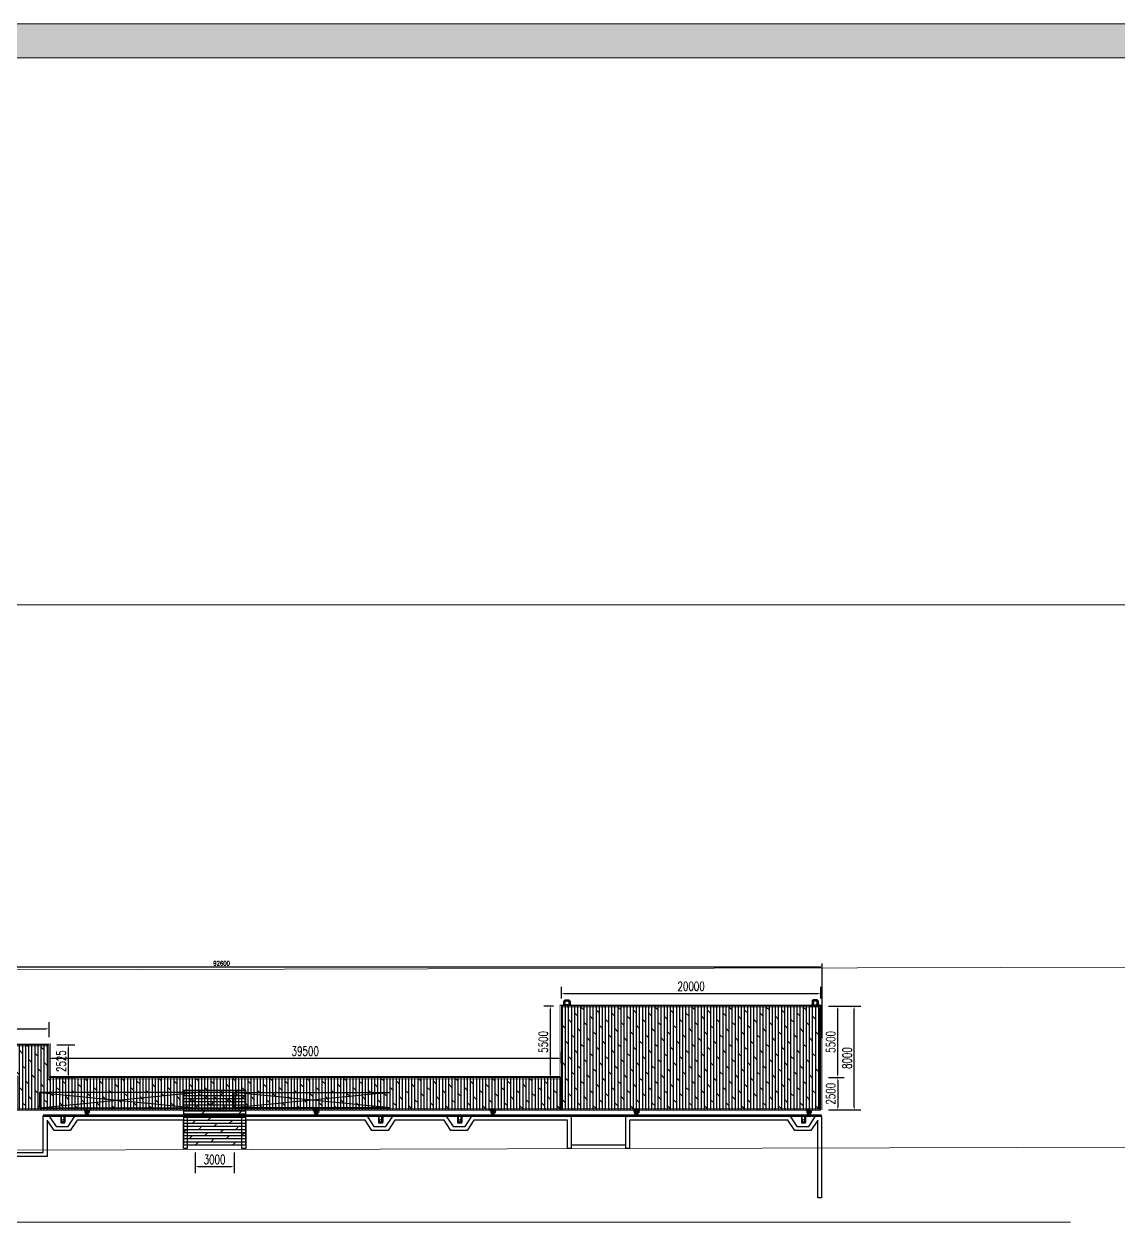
# Model space of a CAD drawing. Header units: millimetres. Extents: x -1871197 to -1180782, y 1281217 to 1543414.
# Drawn here: x -1739757 to -1655413, y 1451050 to 1543414 of the extents above; entities that cross this region are included whole.
import ezdxf

# ---------------------------------------------------------------- set-up
doc = ezdxf.new("R2010")
doc.units = ezdxf.units.MM
doc.header["$LTSCALE"] = 10
doc.linetypes.add('HIDDEN', pattern=[0.375, 0.25, -0.125])
doc.layers.get('0').update_dxf_attribs({"linetype": 'CONTINUOUS'})
doc.layers.get('DEFPOINTS').update_dxf_attribs({"linetype": 'CONTINUOUS'})
for name, color, linetype in [('DOTE', 1, 'CONTINUOUS'), ('W-_ANTICOLLISION防撞措施', 6, 'CONTINUOUS'), ('W-bridge approach引桥', 4, 'CONTINUOUS'), ('W-MOUNTING固定方式', 5, 'CONTINUOUS'), ('W-PLASTIC_RAILINGS塑木栏杆', 6, 'CONTINUOUS'), ('W-STEEL_FRAME钢架', 3, 'CONTINUOUS'), ('W-WOOD_FLOOR木地板', 30, 'CONTINUOUS'), ('Z', 12, 'CONTINUOUS'), ('护桩器', 154, 'CONTINUOUS'), ('景-通用-文字', 7, 'CONTINUOUS'), ('植物', 3, 'CONTINUOUS'), ('钢', 172, 'CONTINUOUS')]:
    doc.layers.add(name, color=color, linetype=linetype)
doc.layers.add('文字标注', color=7, linetype='CONTINUOUS', lineweight=18)
doc.styles.add('STANDARD_T3', font='simplex.shx', dxfattribs={"width": 0.7, "bigfont": 'gbcbig.shx'})
doc.dimstyles.new('W&&100', dxfattribs={"dimtxt": 350, "dimasz": 100, "dimexe": 250, "dimexo": 300, "dimgap": 100, "dimtad": 1, "dimdec": 0, "dimzin": 0, "dimdsep": 46, "dimtxsty": 'STANDARD_T3', "dimcen": 0.09, "dimclrd": 1, "dimclre": 1, "dimclrt": 7, "dimazin": 2, "dimtfac": 1, "dimtdec": 0, "dimtix": 1, "dimtmove": 2, "dimatfit": 3, "dimfxl": 100, "dimtolj": 1, "dimtzin": 0, "dimarcsym": 0})
doc.dimstyles.new('W&&200', dxfattribs={"dimtxt": 700, "dimasz": 200, "dimexe": 500, "dimexo": 600, "dimgap": 200, "dimtad": 1, "dimdec": 0, "dimzin": 0, "dimdsep": 46, "dimtxsty": 'STANDARD_T3', "dimcen": 0.09, "dimclrd": 1, "dimclre": 1, "dimclrt": 7, "dimazin": 2, "dimtfac": 1, "dimtdec": 0, "dimtix": 1, "dimtmove": 2, "dimatfit": 3, "dimfxl": 100, "dimtolj": 1, "dimtzin": 0, "dimarcsym": 0})

# ---------------------------------------------------------------- blocks, each defined once
blk = doc.blocks.new('*U508')
for p, q in [((-250, 150), (-150, 250)), ((-190, 125), (-125, 190)), ((190, 125), (125, 190)), ((250, 150), (150, 250)), ((-250, -90), (-350, -190)), ((250, -90), (350, -190))]:
    blk.add_line(p, q)
blk.add_lwpolyline([(-430, -190), (430, -190), (430, -250), (-430, -250)], close=True)
at = {"layer": 'Z'}
for radius in [162, 152]:
    blk.add_circle((0, 0), radius, dxfattribs=at)
at = {"layer": '护桩器'}
blk.add_line((280, -250), (-280, -250), dxfattribs=at)
for points in [[(250, 150), (250, -190), (-250, -190), (-250, 150)], [(-182, 37), (-182, 27), (-232, 27)], [(-182, 37), (-232, 37)], [(-186, 39), (-209, 39), (-209, 37)], [(-186, 37), (-209, 37)], [(-208, 29), (-208, 37)], [(-208, 29), (-187, 29)], [(-207, 50), (-203, 51)], [(-206, 51), (-206, 50), (-201, 51), (-206, 51), (-207, 50)], [(-207, 42), (-207, 50)], [(-207, 42), (-207, 39)], [(-207, 42), (-206, 42)], [(-205, 42), (-206, 42), (-206, 50)], [(-198, 39), (-198, 42), (-205, 42)], [(-202, 56), (-203, 55)], [(-191, 55), (-203, 55)], [(-203, 46), (-203, 55)], [(-203, 29), (-203, 51)], [(-203, 51), (-199, 50), (-194, 51)], [(-193, 51), (-202, 51), (-203, 51)], [(-203, 42), (-203, 51), (-191, 51)], [(-202, 43), (-203, 42)], [(-203, 39), (-203, 42)], [(-203, 40), (-203, -38)], [(-203, -38), (-203, 40)], [(-203, 37), (-203, 39)], [(-203, 38), (-203, -38)], [(-203, 37), (-203, 28)], [(-203, 37), (-203, 29)], [(-203, 27), (-203, 29)], [(-191, 18), (-203, 18)], [(-202, 56), (-193, 56), (-191, 55)], [(-202, 56), (-202, 46)], [(-202, 51), (-202, 29)], [(-202, 51), (-202, 43)], [(-202, 43), (-193, 43), (-191, 42)], [(-202, 29), (-202, 18)], [(-198, 52), (-199, 53), (-199, 54), (-201, 53), (-201, 51), (-199, 51), (-199, 51), (-198, 52)], [(-201, 51), (-196, 50), (-192, 51), (-201, 51)], [(-199, 54), (-195, 54)], [(-199, 51), (-195, 51)], [(-199, 42), (-199, 50)], [(-197, 42), (-198, 42)], [(-196, 51), (-197, 52), (-196, 54), (-194, 54), (-194, 52)], [(-197, 49), (-197, -49)], [(-197, 39), (-197, 42)], [(-197, 42), (-197, 42)], [(-195, 42), (-197, 42)], [(-197, 37), (-197, 28)], [(-197, 29), (-197, 37)], [(-194, 51), (-196, 51)], [(-196, 42), (-196, 50)], [(-195, 42), (-188, 42)], [(-194, 52), (-194, 51)], [(-194, 51), (-189, 50), (-188, 51)], [(-193, 46), (-193, 56)], [(-193, 29), (-193, 51)], [(-193, 51), (-191, 51)], [(-193, 51), (-193, 43)], [(-193, 18), (-193, 29)], [(-188, 50), (-188, 51), (-192, 51), (-188, 50)], [(-191, 46), (-191, 55)], [(-191, 29), (-191, 51)], [(-191, 42), (-191, 51)], [(-191, 39), (-191, 42)], [(-191, 40), (-191, -38)], [(-191, -38), (-191, 40)], [(-191, 37), (-191, 39)], [(-191, 38), (-191, -38)], [(-191, 37), (-191, 29)], [(-191, 27), (-191, 29)], [(190, 125), (190, -190), (-190, -190), (-190, 125)], [(-189, 42), (-189, 50)], [(-188, 42), (-188, 50)], [(-188, 42), (-187, 42)], [(-188, 42), (-188, 42)], [(-187, 42), (-187, 39)], [(-187, 29), (-187, 37)], [(-186, 37), (-186, 39)], [(-150, 250), (150, 250)], [(-125, 190), (125, 190)], [(59, 197), (-49, 197)], [(-47, 206), (-46, 207)], [(-47, 206), (-47, 203), (-46, 207)], [(-47, 206), (-47, 206)], [(-47, 206), (-47, 206)], [(-47, 201), (-46, 205), (-47, 206)], [(-46, 199), (-47, 203), (-47, 194), (-46, 199)], [(-47, 201), (-46, 196), (-47, 192)], [(-47, 189), (-46, 189), (-47, 194), (-47, 189)], [(-46, 188), (-47, 192)], [(-46, 188), (-47, 189)], [(-47, 189), (-47, 189)], [(-40, 207), (-46, 207)], [(-46, 199), (-40, 199), (-40, 207)], [(-40, 205), (-46, 205)], [(-40, 196), (-46, 196)], [(-40, 189), (-46, 189)], [(-40, 188), (-46, 188)], [(-40, 209), (-40, 186), (-38, 186)], [(-38, 209), (-40, 209)], [(-40, 205), (-40, 205)], [(-38, 203), (-40, 203)], [(-40, 199), (-40, 188)], [(-38, 191), (-40, 191)], [(-40, 191), (-30, 191)], [(-40, 189), (-40, 189)], [(-38, 209), (-38, 186)], [(-30, 208), (-38, 208)], [(-30, 203), (-38, 203)], [(38, 203), (-38, 203)], [(-38, 197), (-30, 197)], [(40, 191), (-38, 191)], [(-30, 191), (-38, 191)], [(-38, 191), (40, 191)], [(38, 191), (-38, 191)], [(-30, 187), (-38, 187)], [(-37, 182), (-27, 182), (-27, 232)], [(-37, 182), (-37, 232)], [(-37, 203), (-28, 203)], [(-37, 197), (-28, 197)], [(-30, 187), (-30, 208)], [(-30, 191), (-28, 191)], [(18, 191), (18, 203)], [(29, 202), (18, 202)], [(18, 193), (29, 193)], [(37, 182), (27, 182), (27, 232)], [(27, 191), (29, 191)], [(37, 203), (28, 203)], [(37, 197), (28, 197)], [(29, 208), (29, 187)], [(29, 208), (37, 208)], [(37, 203), (29, 203)], [(29, 197), (37, 197)], [(37, 191), (29, 191)], [(29, 187), (37, 187)], [(37, 182), (37, 232)], [(37, 186), (37, 209)], [(39, 186), (39, 209), (37, 209)], [(37, 203), (39, 203)], [(37, 191), (39, 191)], [(37, 186), (39, 186)], [(42, 207), (39, 207)], [(39, 203), (42, 203)], [(39, 191), (42, 191)], [(42, 187), (39, 187)], [(42, 207), (42, 188)], [(42, 207), (42, 206)], [(42, 207), (50, 207)], [(42, 205), (42, 206), (50, 206)], [(43, 202), (42, 203)], [(42, 203), (51, 203), (51, 191)], [(43, 202), (43, 193), (42, 191)], [(42, 199), (50, 199)], [(42, 196), (50, 196)], [(42, 191), (51, 191)], [(42, 189), (50, 189)], [(42, 188), (42, 187)], [(42, 188), (42, 188)], [(42, 188), (50, 188)], [(51, 202), (43, 202)], [(51, 193), (43, 193)], [(46, 203), (55, 203)], [(56, 202), (46, 202)], [(46, 193), (56, 193)], [(46, 191), (55, 191)], [(50, 207), (51, 203)], [(51, 206), (50, 206), (51, 201), (51, 206), (50, 207)], [(51, 203), (50, 199), (51, 194)], [(51, 201), (50, 196), (51, 192), (51, 201)], [(51, 194), (50, 189), (51, 188)], [(50, 188), (51, 188), (51, 192), (50, 188)], [(51, 193), (51, 202), (51, 203)], [(51, 193), (51, 191)], [(55, 191), (55, 203)], [(56, 202), (55, 203)], [(56, 202), (56, 193), (55, 191)], [(182, 37), (182, 27), (232, 27)], [(182, 37), (232, 37)], [(186, 39), (209, 39), (209, 37)], [(186, 37), (186, 39)], [(186, 37), (209, 37)], [(187, 42), (187, 39)], [(188, 42), (187, 42)], [(187, 29), (187, 37)], [(208, 29), (187, 29)], [(194, 51), (189, 50), (188, 51)], [(188, 50), (188, 51), (192, 51), (188, 50)], [(188, 42), (188, 50)], [(195, 42), (188, 42)], [(188, 42), (188, 42)], [(189, 42), (189, 50)], [(202, 56), (193, 56), (191, 55)], [(191, 55), (203, 55)], [(191, 46), (191, 55)], [(191, 29), (191, 51)], [(193, 51), (191, 51)], [(191, 42), (191, 51)], [(203, 42), (203, 51), (191, 51)], [(202, 43), (193, 43), (191, 42)], [(191, 39), (191, 42)], [(191, 40), (191, -38)], [(191, -38), (191, 40)], [(191, 37), (191, 39)], [(191, 38), (191, -38)], [(191, 37), (191, 29)], [(191, 27), (191, 29)], [(191, 18), (203, 18)], [(201, 51), (196, 50), (192, 51), (201, 51)], [(193, 46), (193, 56)], [(193, 29), (193, 51)], [(193, 51), (202, 51), (203, 51)], [(193, 51), (193, 43)], [(193, 18), (193, 29)], [(196, 51), (197, 52), (196, 54), (194, 54), (194, 52)], [(194, 52), (194, 51)], [(194, 51), (196, 51)], [(203, 51), (199, 50), (194, 51)], [(199, 54), (195, 54)], [(199, 51), (195, 51)], [(195, 42), (197, 42)], [(196, 42), (196, 50)], [(197, 49), (197, -49)], [(197, 39), (197, 42)], [(197, 42), (197, 42)], [(197, 42), (198, 42)], [(197, 37), (197, 28)], [(197, 29), (197, 37)], [(198, 52), (199, 53), (199, 54), (201, 53), (201, 51), (199, 51), (199, 51), (198, 52)], [(198, 39), (198, 42), (205, 42)], [(199, 42), (199, 50)], [(206, 51), (206, 50), (201, 51), (206, 51), (207, 50)], [(202, 56), (203, 55)], [(202, 56), (202, 46)], [(202, 51), (202, 29)], [(202, 51), (202, 43)], [(202, 43), (203, 42)], [(202, 29), (202, 18)], [(203, 46), (203, 55)], [(203, 29), (203, 51)], [(207, 50), (203, 51)], [(203, 39), (203, 42)], [(203, 40), (203, -38)], [(203, -38), (203, 40)], [(203, 37), (203, 39)], [(203, 38), (203, -38)], [(203, 37), (203, 28)], [(203, 37), (203, 29)], [(203, 27), (203, 29)], [(205, 42), (206, 42), (206, 50)], [(207, 42), (206, 42)], [(207, 42), (207, 50)], [(207, 42), (207, 39)], [(208, 29), (208, 37)], [(-182, -37), (-182, -27), (-232, -27)], [(-182, -37), (-232, -37)], [(-209, -38), (-186, -38)], [(-209, -40), (-186, -40), (-186, -38)], [(-209, -38), (-209, -40)], [(-187, -30), (-208, -30)], [(-208, -30), (-208, -38)], [(-207, -40), (-207, -46)], [(-199, -46), (-199, -40), (-207, -40)], [(-206, -47), (-207, -46)], [(-206, -47), (-203, -47), (-207, -46)], [(-201, -47), (-205, -46), (-206, -47)], [(-206, -47), (-206, -47)], [(-206, -47), (-206, -47)], [(-205, -40), (-205, -46)], [(-205, -40), (-205, -40)], [(-203, -37), (-203, -28)], [(-203, -30), (-203, -28)], [(-203, -30), (-203, -38)], [(-203, -40), (-203, -30)], [(-203, -38), (-203, -40)], [(-199, -46), (-203, -47), (-194, -47), (-199, -46)], [(-201, -47), (-196, -46), (-192, -47)], [(-199, -40), (-188, -40)], [(-197, -37), (-197, -28)], [(-197, -38), (-197, -30)], [(-196, -40), (-196, -46)], [(-189, -47), (-189, -46), (-194, -47), (-189, -47)], [(-188, -46), (-192, -47)], [(-191, -30), (-191, -28)], [(-191, -30), (-191, -38)], [(-191, -40), (-191, -30)], [(-191, -38), (-191, -40)], [(-189, -40), (-189, -40)], [(-189, -40), (-189, -46)], [(-188, -46), (-189, -47)], [(-189, -47), (-189, -47)], [(-188, -40), (-188, -46)], [(-187, -30), (-187, -38)], [(59, -197), (-49, -197)], [(-46, -188), (-47, -189)], [(-46, -188), (-47, -192)], [(-47, -189), (-46, -189), (-47, -194), (-47, -189)], [(-47, -189), (-47, -189)], [(-47, -201), (-46, -196), (-47, -192)], [(-46, -199), (-47, -203), (-47, -194), (-46, -199)], [(-47, -201), (-46, -205), (-47, -206)], [(-47, -206), (-47, -203), (-46, -207)], [(-47, -206), (-46, -207)], [(-47, -206), (-47, -206)], [(-47, -206), (-47, -206)], [(-40, -188), (-46, -188)], [(-40, -189), (-46, -189)], [(-40, -196), (-46, -196)], [(-46, -199), (-40, -199), (-40, -207)], [(-40, -205), (-46, -205)], [(-40, -207), (-46, -207)], [(-40, -209), (-40, -186), (-38, -186)], [(-40, -199), (-40, -188)], [(-40, -189), (-40, -189)], [(-38, -191), (-40, -191)], [(-40, -191), (-30, -191)], [(-38, -203), (-40, -203)], [(-40, -205), (-40, -205)], [(-38, -209), (-40, -209)], [(-38, -209), (-38, -186)], [(-30, -187), (-38, -187)], [(40, -191), (-38, -191)], [(-30, -191), (-38, -191)], [(-38, -191), (40, -191)], [(38, -191), (-38, -191)], [(-38, -197), (-30, -197)], [(-30, -203), (-38, -203)], [(38, -203), (-38, -203)], [(-30, -208), (-38, -208)], [(-37, -182), (-27, -182), (-27, -232)], [(-37, -182), (-37, -232)], [(-37, -197), (-28, -197)], [(-37, -203), (-28, -203)], [(-30, -187), (-30, -208)], [(-30, -191), (-28, -191)], [(18, -191), (18, -203)], [(18, -193), (29, -193)], [(29, -202), (18, -202)], [(37, -182), (27, -182), (27, -232)], [(27, -191), (29, -191)], [(37, -197), (28, -197)], [(37, -203), (28, -203)], [(29, -208), (29, -187)], [(29, -187), (37, -187)], [(37, -191), (29, -191)], [(29, -197), (37, -197)], [(37, -203), (29, -203)], [(29, -208), (37, -208)], [(37, -182), (37, -232)], [(37, -186), (37, -209)], [(39, -186), (39, -209), (37, -209)], [(37, -186), (39, -186)], [(37, -191), (39, -191)], [(37, -203), (39, -203)], [(42, -187), (39, -187)], [(39, -191), (42, -191)], [(39, -203), (42, -203)], [(42, -207), (39, -207)], [(42, -188), (42, -187)], [(42, -207), (42, -188)], [(42, -188), (42, -188)], [(42, -188), (50, -188)], [(42, -189), (50, -189)], [(43, -202), (43, -193), (42, -191)], [(42, -191), (51, -191)], [(42, -203), (51, -203), (51, -191)], [(42, -196), (50, -196)], [(42, -199), (50, -199)], [(43, -202), (42, -203)], [(42, -205), (42, -206), (50, -206)], [(42, -207), (42, -206)], [(42, -207), (50, -207)], [(51, -193), (43, -193)], [(51, -202), (43, -202)], [(46, -191), (55, -191)], [(46, -193), (56, -193)], [(56, -202), (46, -202)], [(46, -203), (55, -203)], [(51, -194), (50, -189), (51, -188)], [(50, -188), (51, -188), (51, -192), (50, -188)], [(51, -201), (50, -196), (51, -192), (51, -201)], [(51, -203), (50, -199), (51, -194)], [(51, -206), (50, -206), (51, -201), (51, -206), (50, -207)], [(50, -207), (51, -203)], [(51, -193), (51, -191)], [(51, -193), (51, -202), (51, -203)], [(55, -191), (55, -203)], [(56, -202), (56, -193), (55, -191)], [(56, -202), (55, -203)], [(182, -37), (182, -27), (232, -27)], [(182, -37), (232, -37)], [(209, -38), (186, -38)], [(209, -40), (186, -40), (186, -38)], [(187, -30), (208, -30)], [(187, -30), (187, -38)], [(199, -40), (188, -40)], [(188, -40), (188, -46)], [(188, -46), (189, -47)], [(188, -46), (192, -47)], [(189, -40), (189, -40)], [(189, -40), (189, -46)], [(189, -47), (189, -46), (194, -47), (189, -47)], [(189, -47), (189, -47)], [(191, -30), (191, -28)], [(191, -30), (191, -38)], [(191, -40), (191, -30)], [(191, -38), (191, -40)], [(201, -47), (196, -46), (192, -47)], [(199, -46), (203, -47), (194, -47), (199, -46)], [(196, -40), (196, -46)], [(197, -37), (197, -28)], [(197, -38), (197, -30)], [(199, -46), (199, -40), (207, -40)], [(201, -47), (205, -46), (206, -47)], [(203, -37), (203, -28)], [(203, -30), (203, -28)], [(203, -30), (203, -38)], [(203, -40), (203, -30)], [(203, -38), (203, -40)], [(206, -47), (203, -47), (207, -46)], [(205, -40), (205, -46)], [(205, -40), (205, -40)], [(206, -47), (207, -46)], [(206, -47), (206, -47)], [(206, -47), (206, -47)], [(207, -40), (207, -46)], [(208, -30), (208, -38)], [(209, -38), (209, -40)]]:
    blk.add_lwpolyline(points, dxfattribs=at)
for points in [[(-172, 25), (-222, 25), (-222, -25), (-172, -25)], [(25, 172), (25, 222), (-25, 222), (-25, 172)], [(172, 25), (222, 25), (222, -25), (172, -25)], [(25, -172), (25, -222), (-25, -222), (-25, -172)]]:
    blk.add_lwpolyline(points, close=True, dxfattribs=at)
blk = doc.blocks.new('2')
h = blk.add_hatch(color=256)
h.dxf.hatch_style = 2
h.paths.add_polyline_path([(-110, 8), (-100, 8), (-100, 18)])
h = blk.add_hatch(color=256)
h.dxf.hatch_style = 2
h.paths.add_polyline_path([(100, 8), (100, 18), (110, 8)])
h = blk.add_hatch(color=256)
h.dxf.hatch_style = 2
h.paths.add_polyline_path([(-173, -161), (-163, -172), (-163, -161)])
h = blk.add_hatch(color=256)
h.dxf.hatch_style = 2
h.paths.add_polyline_path([(-150, -146), (-150, -136), (-160, -146)])
h = blk.add_hatch(color=256)
h.dxf.hatch_style = 2
h.paths.add_polyline_path([(-142, -172), (-142, -161), (-132, -161)])
h = blk.add_hatch(color=256)
h.dxf.hatch_style = 2
h.paths.add_polyline_path([(132, -161), (142, -172), (142, -161)])
h = blk.add_hatch(color=256)
h.dxf.hatch_style = 2
h.paths.add_polyline_path([(150, -146), (150, -136), (160, -146)])
h = blk.add_hatch(color=256)
h.dxf.hatch_style = 2
h.paths.add_polyline_path([(163, -172), (163, -161), (171, -161)])
at = {"lineweight": 13}
for points in [[(120, 8), (-120, 8), (-120, -8), (120, -8), (120, 8)], [(-100, 8), (-100, 18), (-110, 8), (-100, 8)], [(-20, 175), (-100, 175), (-100, 186), (100, 186), (100, 175), (20, 175)], [(-100, 8), (-100, 19), (-20, 19)], [(20, 19), (100, 19), (100, 8), (-100, 8)], [(-4, 35), (-4, 157)], [(4, 157), (4, 35)], [(100, 8), (100, 18), (110, 8), (100, 8)], [(230, -146), (-230, -146), (-230, -161), (230, -161), (230, -146)], [(-163, -161), (-163, -172), (-173, -161), (-163, -161)], [(-150, -146), (-150, -136), (-160, -146), (-150, -146)], [(-120, -8), (-150, -131), (-6, -131), (-6, -8), (-120, -8)], [(-142, -161), (-142, -172), (-132, -161), (-142, -161)], [(6, -8), (-6, -8), (-6, -131), (6, -131), (6, -8)], [(120, -8), (150, -131), (6, -131), (6, -8), (120, -8)], [(142, -161), (142, -172), (132, -161), (142, -161)], [(150, -146), (150, -136), (160, -146), (150, -146)], [(163, -161), (163, -172), (171, -161), (163, -161)]]:
    blk.add_lwpolyline(points, dxfattribs=at)
at = {"lineweight": 0}
for points in [[(-110, 8), (-100, 8), (-100, 18), (-110, 8)], [(-110, 8), (-100, 8), (-100, 18), (-110, 8)], [(100, 8), (100, 18), (110, 8), (100, 8)], [(100, 8), (100, 18), (110, 8), (100, 8)], [(-173, -161), (-163, -172), (-163, -161), (-173, -161)], [(-173, -161), (-163, -172), (-163, -161), (-173, -161)], [(-150, -146), (-150, -136), (-160, -146), (-150, -146)], [(-150, -146), (-150, -136), (-160, -146), (-150, -146)], [(-142, -172), (-142, -161), (-132, -161), (-142, -172)], [(-142, -172), (-142, -161), (-132, -161), (-142, -172)], [(132, -161), (142, -172), (142, -161), (132, -161)], [(132, -161), (142, -172), (142, -161), (132, -161)], [(150, -146), (150, -136), (160, -146), (150, -146)], [(150, -146), (150, -136), (160, -146), (150, -146)], [(163, -172), (163, -161), (171, -161), (163, -172)], [(163, -172), (163, -161), (171, -161), (163, -172)]]:
    blk.add_lwpolyline(points, dxfattribs=at)
blk.add_lwpolyline([(150, -146), (-150, -146), (-150, -131), (150, -131)], close=True)
at = {"lineweight": 13}
for points in [[(-4, 157), (-4, 167), (-11, 175), (-20, 175)], [(-20, 19), (-11, 19), (-4, 27), (-4, 36)], [(20, 175), (11, 175), (4, 167), (4, 157)], [(4, 36), (4, 27), (11, 19), (20, 19)]]:
    blk.add_open_spline(points, degree=3, dxfattribs=at)
blk = doc.blocks.new('hg3')
at = {"layer": 'DOTE'}
blk.add_line((-100, -87), (100, -87), dxfattribs=at)
at = {"layer": 'W-MOUNTING固定方式'}
blk.add_lwpolyline([(250, -43), (-250, -43), (-250, 0), (250, 0)], close=True, dxfattribs=at)
at = {"layer": '钢'}
for p, q in [((-50, -76), (50, -76)), ((-50, -87), (50, -87)), ((-50, -98), (50, -98)), ((-47, -127), (-47, -47)), ((47, -127), (47, -47))]:
    blk.add_line(p, q, dxfattribs=at)
for points in [[(-170, -220), (-130, -220), (-130, 0), (-170, 0)], [(-92, -102), (-52, -102), (-52, 0), (-92, 0)], [(92, -102), (52, -102), (52, 0), (92, 0)], [(170, -220), (130, -220), (130, 0), (170, 0)], [(-170, -199), (-20, -199), (-20, -175), (-170, -175)], [(-110, -227), (-16, -227), (-13, -224), (-13, -150), (-16, -147), (-110, -147), (-113, -150), (-113, -224)], [(-100, -95), (100, -95), (100, -79), (-100, -79)], [(-47, -127), (47, -127), (50, -124), (50, -50), (47, -47), (-47, -47), (-50, -50), (-50, -124)], [(110, -227), (16, -227), (13, -224), (13, -150), (16, -147), (110, -147), (113, -150), (113, -224)], [(170, -199), (20, -199), (20, -175), (170, -175)]]:
    blk.add_lwpolyline(points, close=True, dxfattribs=at)
at = {"layer": '钢', "linetype": 'HIDDEN', "ltscale": 50}
for points in [[(-166, -220), (-134, -220), (-134, 0), (-166, 0)], [(-88, -102), (-56, -102), (-56, 0), (-88, 0)], [(88, -102), (56, -102), (56, 0), (88, 0)], [(166, -220), (134, -220), (134, 0), (166, 0)]]:
    blk.add_lwpolyline(points, close=True, dxfattribs=at)
at = {"layer": 'W-STEEL_FRAME钢架'}
blk.add_blockref('2', (0, -313), dxfattribs=at)
blk = doc.blocks.new('yq')
at = {"layer": 'W-bridge approach引桥'}
for p, q in [((0, 0), (12000, 1200)), ((0, 1200), (12000, 0))]:
    blk.add_line(p, q, dxfattribs=at)
blk.add_lwpolyline([(0, 0), (12000, 0), (12000, 1200), (0, 1200)], close=True, dxfattribs=at)
blk = doc.blocks.new('*D527')
at = {"layer": 'DEFPOINTS', "color": 0, "transparency": 16777216}
for p in [(-1737825, 1465953), (-1750825, 1464714), (-1737825, 1464714)]:
    blk.add_point(p, dxfattribs=at)
at = {"layer": 'W-WOOD_FLOOR木地板', "color": 1, "lineweight": -2, "transparency": 16777216}
for p, q in [((-1750825, 1465314), (-1750825, 1466453)), ((-1750625, 1465953), (-1738025, 1465953)), ((-1737825, 1465314), (-1737825, 1466453))]:
    blk.add_line(p, q, dxfattribs=at)
at = {"layer": 'W-WOOD_FLOOR木地板', "color": 1, "transparency": 16777216}
for points in [[(-1750625, 1465986), (-1750625, 1465919), (-1750825, 1465953)], [(-1738025, 1465986), (-1738025, 1465919), (-1737825, 1465953)]]:
    blk.add_solid(points, dxfattribs=at)
at = {"layer": 'W-WOOD_FLOOR木地板', "color": 7, "transparency": 16777216, "insert": (-1744325, 1466503), "char_height": 700, "attachment_point": 5, "style": 'STANDARD_T3'}
blk.add_mtext('\\A1;13000', dxfattribs=at)
blk = doc.blocks.new('*D528')
at = {"layer": 'DEFPOINTS', "color": 0, "transparency": 16777216}
for p in [(-1737825, 1464714), (-1737825, 1462189), (-1736339, 1462189)]:
    blk.add_point(p, dxfattribs=at)
at = {"layer": 'W-WOOD_FLOOR木地板', "color": 1, "lineweight": -2, "transparency": 16777216}
for p, q in [((-1737225, 1464714), (-1735839, 1464714)), ((-1736339, 1464514), (-1736339, 1462389)), ((-1737225, 1462189), (-1735839, 1462189))]:
    blk.add_line(p, q, dxfattribs=at)
at = {"layer": 'W-WOOD_FLOOR木地板', "color": 1, "transparency": 16777216}
for points in [[(-1736372, 1464514), (-1736306, 1464514), (-1736339, 1464714)], [(-1736372, 1462389), (-1736306, 1462389), (-1736339, 1462189)]]:
    blk.add_solid(points, dxfattribs=at)
at = {"layer": 'W-WOOD_FLOOR木地板', "color": 7, "transparency": 16777216, "insert": (-1736889, 1463452), "char_height": 700, "attachment_point": 5, "rotation": 90, "style": 'STANDARD_T3'}
blk.add_mtext('\\A1;2525', dxfattribs=at)
blk = doc.blocks.new('*D529')
at = {"layer": 'DEFPOINTS', "color": 0, "transparency": 16777216}
for p in [(-1698325, 1463674), (-1737825, 1462689), (-1698325, 1462689)]:
    blk.add_point(p, dxfattribs=at)
at = {"layer": 'W-WOOD_FLOOR木地板', "color": 1, "lineweight": -2, "transparency": 16777216}
for p, q in [((-1737825, 1463289), (-1737825, 1464174)), ((-1698325, 1463289), (-1698325, 1464174)), ((-1737625, 1463674), (-1698525, 1463674))]:
    blk.add_line(p, q, dxfattribs=at)
at = {"layer": 'W-WOOD_FLOOR木地板', "color": 1, "transparency": 16777216}
for points in [[(-1737625, 1463707), (-1737625, 1463640), (-1737825, 1463674)], [(-1698525, 1463707), (-1698525, 1463640), (-1698325, 1463674)]]:
    blk.add_solid(points, dxfattribs=at)
at = {"layer": 'W-WOOD_FLOOR木地板', "color": 7, "transparency": 16777216, "insert": (-1718075, 1464224), "char_height": 700, "attachment_point": 5, "style": 'STANDARD_T3'}
blk.add_mtext('\\A1;39500', dxfattribs=at)
blk = doc.blocks.new('*D530')
at = {"layer": 'DEFPOINTS', "color": 0, "transparency": 16777216}
for p in [(-1699176, 1467689), (-1698325, 1467689), (-1698325, 1462189)]:
    blk.add_point(p, dxfattribs=at)
at = {"layer": 'W-WOOD_FLOOR木地板', "color": 1, "lineweight": -2, "transparency": 16777216}
for p, q in [((-1698925, 1467689), (-1699676, 1467689)), ((-1699176, 1462389), (-1699176, 1467489)), ((-1698925, 1462189), (-1699676, 1462189))]:
    blk.add_line(p, q, dxfattribs=at)
at = {"layer": 'W-WOOD_FLOOR木地板', "color": 1, "transparency": 16777216}
for points in [[(-1699209, 1467489), (-1699142, 1467489), (-1699176, 1467689)], [(-1699209, 1462389), (-1699142, 1462389), (-1699176, 1462189)]]:
    blk.add_solid(points, dxfattribs=at)
at = {"layer": 'W-WOOD_FLOOR木地板', "color": 7, "transparency": 16777216, "insert": (-1699726, 1464939), "char_height": 700, "attachment_point": 5, "rotation": 90, "style": 'STANDARD_T3'}
blk.add_mtext('\\A1;5500', dxfattribs=at)
blk = doc.blocks.new('*D531')
at = {"layer": 'DEFPOINTS', "color": 0, "transparency": 16777216}
for p in [(-1678325, 1468680), (-1698325, 1467689), (-1678325, 1467689)]:
    blk.add_point(p, dxfattribs=at)
at = {"layer": 'W-WOOD_FLOOR木地板', "color": 1, "lineweight": -2, "transparency": 16777216}
for p, q in [((-1698325, 1468289), (-1698325, 1469180)), ((-1698125, 1468680), (-1678525, 1468680)), ((-1678325, 1468289), (-1678325, 1469180))]:
    blk.add_line(p, q, dxfattribs=at)
at = {"layer": 'W-WOOD_FLOOR木地板', "color": 1, "transparency": 16777216}
for points in [[(-1698125, 1468714), (-1698125, 1468647), (-1698325, 1468680)], [(-1678525, 1468714), (-1678525, 1468647), (-1678325, 1468680)]]:
    blk.add_solid(points, dxfattribs=at)
at = {"layer": 'W-WOOD_FLOOR木地板', "color": 7, "transparency": 16777216, "insert": (-1688325, 1469230), "char_height": 700, "attachment_point": 5, "style": 'STANDARD_T3'}
blk.add_mtext('\\A1;20000', dxfattribs=at)
blk = doc.blocks.new('*D532')
at = {"color": 1, "lineweight": -2, "transparency": 16777216}
for p, q in [((-1726563, 1456414), (-1726563, 1454822)), ((-1723563, 1456414), (-1723563, 1454822)), ((-1726363, 1455322), (-1723763, 1455322))]:
    blk.add_line(p, q, dxfattribs=at)
at = {"color": 1, "transparency": 16777216}
for points in [[(-1726363, 1455356), (-1726363, 1455289), (-1726563, 1455322)], [(-1723763, 1455356), (-1723763, 1455289), (-1723563, 1455322)]]:
    blk.add_solid(points, dxfattribs=at)
at = {"layer": 'DEFPOINTS', "color": 0, "transparency": 16777216}
for p in [(-1726563, 1457014), (-1723563, 1457014), (-1723563, 1455322)]:
    blk.add_point(p, dxfattribs=at)
at = {"color": 7, "transparency": 16777216, "insert": (-1725063, 1455872), "char_height": 700, "attachment_point": 5, "style": 'STANDARD_T3'}
blk.add_mtext('\\A1;3000', dxfattribs=at)
blk = doc.blocks.new('*D521')
at = {"layer": 'DEFPOINTS', "color": 0, "transparency": 16777216}
for p in [(-1678325, 1467689), (-1675747, 1467689), (-1678325, 1459689)]:
    blk.add_point(p, dxfattribs=at)
at = {"layer": 'W-WOOD_FLOOR木地板', "color": 1, "lineweight": -2, "transparency": 16777216}
for p, q in [((-1677725, 1467689), (-1675247, 1467689)), ((-1675747, 1459889), (-1675747, 1467489)), ((-1677725, 1459689), (-1675247, 1459689))]:
    blk.add_line(p, q, dxfattribs=at)
at = {"layer": 'W-WOOD_FLOOR木地板', "color": 1, "transparency": 16777216}
for points in [[(-1675781, 1467489), (-1675714, 1467489), (-1675747, 1467689)], [(-1675781, 1459889), (-1675714, 1459889), (-1675747, 1459689)]]:
    blk.add_solid(points, dxfattribs=at)
at = {"layer": 'W-WOOD_FLOOR木地板', "color": 7, "transparency": 16777216, "insert": (-1676297, 1463689), "char_height": 700, "attachment_point": 5, "rotation": 90, "style": 'STANDARD_T3'}
blk.add_mtext('\\A1;8000', dxfattribs=at)
blk = doc.blocks.new('*D522')
at = {"layer": 'DEFPOINTS', "color": 0, "transparency": 16777216}
for p in [(-1678325, 1462189), (-1678325, 1459689), (-1677017, 1459689)]:
    blk.add_point(p, dxfattribs=at)
at = {"layer": 'W-WOOD_FLOOR木地板', "color": 1, "lineweight": -2, "transparency": 16777216}
for p, q in [((-1677725, 1462189), (-1676517, 1462189)), ((-1677017, 1461989), (-1677017, 1459889)), ((-1677725, 1459689), (-1676517, 1459689))]:
    blk.add_line(p, q, dxfattribs=at)
at = {"layer": 'W-WOOD_FLOOR木地板', "color": 1, "transparency": 16777216}
for points in [[(-1677051, 1461989), (-1676984, 1461989), (-1677017, 1462189)], [(-1677051, 1459889), (-1676984, 1459889), (-1677017, 1459689)]]:
    blk.add_solid(points, dxfattribs=at)
at = {"layer": 'W-WOOD_FLOOR木地板', "color": 7, "transparency": 16777216, "insert": (-1677567, 1460939), "char_height": 700, "attachment_point": 5, "rotation": 90, "style": 'STANDARD_T3'}
blk.add_mtext('\\A1;2500', dxfattribs=at)
blk = doc.blocks.new('*D523')
at = {"layer": 'DEFPOINTS', "color": 0, "transparency": 16777216}
for p in [(-1678325, 1467689), (-1677017, 1467689), (-1678325, 1462189)]:
    blk.add_point(p, dxfattribs=at)
at = {"layer": 'W-WOOD_FLOOR木地板', "color": 1, "lineweight": -2, "transparency": 16777216}
for p, q in [((-1677725, 1467689), (-1676517, 1467689)), ((-1677017, 1462389), (-1677017, 1467489)), ((-1677725, 1462189), (-1676517, 1462189))]:
    blk.add_line(p, q, dxfattribs=at)
at = {"layer": 'W-WOOD_FLOOR木地板', "color": 1, "transparency": 16777216}
for points in [[(-1677051, 1467489), (-1676984, 1467489), (-1677017, 1467689)], [(-1677051, 1462389), (-1676984, 1462389), (-1677017, 1462189)]]:
    blk.add_solid(points, dxfattribs=at)
at = {"layer": 'W-WOOD_FLOOR木地板', "color": 7, "transparency": 16777216, "insert": (-1677567, 1464939), "char_height": 700, "attachment_point": 5, "rotation": 90, "style": 'STANDARD_T3'}
blk.add_mtext('\\A1;5500', dxfattribs=at)
blk = doc.blocks.new('*D524')
at = {"layer": 'DEFPOINTS', "color": 0, "transparency": 16777216}
for p in [(-1678225, 1470719), (-1770825, 1464914), (-1678225, 1464914)]:
    blk.add_point(p, dxfattribs=at)
at = {"layer": '植物', "color": 1, "lineweight": -2, "transparency": 16777216}
for p, q in [((-1770825, 1465214), (-1770825, 1470969)), ((-1770725, 1470719), (-1678325, 1470719)), ((-1678225, 1465214), (-1678225, 1470969))]:
    blk.add_line(p, q, dxfattribs=at)
at = {"layer": '植物', "color": 1, "transparency": 16777216}
for points in [[(-1770725, 1470736), (-1770725, 1470702), (-1770825, 1470719)], [(-1678325, 1470736), (-1678325, 1470702), (-1678225, 1470719)]]:
    blk.add_solid(points, dxfattribs=at)
at = {"layer": '植物', "color": 7, "transparency": 16777216, "insert": (-1724525, 1470994), "char_height": 350, "attachment_point": 5, "style": 'STANDARD_T3'}
blk.add_mtext('\\A1;92600', dxfattribs=at)

msp = doc.modelspace()

# ---------------------------------------------------------------- hatches: boundary and pattern name
at = {"layer": 'W-WOOD_FLOOR木地板'}
h = msp.add_hatch(dxfattribs=at)
h.set_pattern_fill('DOLMIT', color=256, scale=300, angle=90)
h.set_pattern_definition([(90, (-3339626.74, -978606.98), (-238.122618, 1e-14), []), (135, (-3339626.74, -978607), (-476.24491, -476.24491), [336.75638, -673.512])])
h.paths.add_polyline_path([(-1678325.5, 1459689.2), (-1678325.5, 1467689.2), (-1698325.5, 1467689.2), (-1698325.5, 1459689.2)])
h = msp.add_hatch(dxfattribs=at)
h.set_pattern_fill('DOLMIT', color=256, scale=300, angle=90)
h.set_pattern_definition([(90, (-3339564.74, -978606.98), (-238.122618, 1e-14), []), (135, (-3339564.74, -978607), (-476.24491, -476.24491), [336.75638, -673.512])])
h.paths.add_polyline_path([(-1737763.5, 1464714.1), (-1750825.4, 1464714.1), (-1750825.4, 1462214.1), (-1740263.4, 1462214.1), (-1740263.4, 1459689.2), (-1698263.5, 1459689.2), (-1698263.5, 1462189.2), (-1737763.5, 1462189.2)])
h = msp.add_hatch(dxfattribs=at)
h.set_pattern_fill('DOLMIT', color=256, scale=300)
h.set_pattern_definition([(0, (-3339564.74, -1001852.24), (0, 238.122618), []), (45, (-3339564.74, -1001852.24), (-476.24491, 476.24491), [336.75638, -673.512])])
h.paths.add_polyline_path([(-1727463.5, 1456989.2), (-1722663.5, 1456989.2), (-1722663.5, 1461189.2), (-1727463.5, 1461189.2)])
at = {"layer": '景-通用-文字'}
h = msp.add_hatch(dxfattribs=at)
h.set_pattern_fill('混凝土', scale=500)
h.set_pattern_definition([(50, (-3011879, -1010947.8), (3586.301, -313.7607), [375, -4125]), (355, (-3011879, -1010947.8), (-693.7567, 3760.9607), [300, -3300]), (100.4514, (-3011580, -1010974), (2892.547, 3447.1977), [318.701, -3505.7106]), (46.1842, (-3011879, -1009948), (5336.205, -827.595), [562.5, -6187.5]), (96.6356, (-3011434.3, -1010017), (4673.3135, 4870.589), [478.051, -5258.565]), (351.1842, (-3011879, -1009948), (4673.31, 4870.593), [450, -4950]), (21, (-3011379, -1010197.8), (2984.5353, -2013.0945), [375, -4125]), (326, (-3011379, -1010197.8), (1216.5767, 3625.75), [300, -3300]), (71.4514, (-3011130.3, -1010365.6), (4201.113, 1612.6525), [318.701, -3505.7106]), (37.5, (-3011879, -1010947.8), (60.7993, 1664.46927), [0, -3260, 0, -3350, 0, -3312.5]), (7.5, (-3011879, -1010947.8), (1315.3477, 1972.0586), [0, -1910, 0, -3185, 0, -1262.5]), (327.5, (-3012994, -1010947.8), (2669.1122, -112.77436), [0, -1250, 0, -3900, 0, -5175]), (317.5, (-3013494, -1010947.8), (2915.9308, 500.525), [0, -1625, 0, -2590, 0, -3675])])
h.paths.add_polyline_path([(-1620308.1, 1543414.5), (-1801572.6, 1543414.5), (-1801572.6, 1540801.8), (-1620308.1, 1540801.8)])

# ---------------------------------------------------------------- linework, layer by layer
for points in [[(-1750825.4, 1456414.5), (-1738263.5, 1456414.5), (-1738263.5, 1459214.5), (-1737801.5, 1459214.5), (-1737276.5, 1458414.5), (-1736350.4, 1458414.5), (-1735825.4, 1459214.5), (-1727163.5, 1459214.5), (-1727163.5, 1457014.5), (-1722963.5, 1457014.5), (-1722963.5, 1459214.5), (-1713301.5, 1459214.5), (-1712776.5, 1458414.5), (-1711850.4, 1458414.5), (-1711325.4, 1459214.5), (-1707201.5, 1459214.5), (-1706676.5, 1458414.5), (-1705750.4, 1458414.5), (-1705225.4, 1459214.5), (-1697563.5, 1459214.5), (-1697563.5, 1457014.5), (-1693363.5, 1457014.5), (-1693363.5, 1459214.5), (-1680701.5, 1459214.5), (-1680176.5, 1458414.5), (-1679250.4, 1458414.5), (-1678725.4, 1459214.5), (-1678263.5, 1459214.5), (-1678263.5, 1452914.5), (-1678563.5, 1452914.5), (-1678563.5, 1458914.5), (-1679088.5, 1458114.5), (-1680338.5, 1458114.5), (-1680863.5, 1458914.5), (-1693063.5, 1458914.5), (-1693063.5, 1456714.5), (-1693363.5, 1456714.5), (-1693363.5, 1457014.5)], [(-1727163.5, 1457014.5), (-1727163.5, 1456714.5), (-1727463.5, 1456714.5), (-1727463.5, 1458914.5), (-1735663.5, 1458914.5), (-1736188.5, 1458114.5), (-1737438.5, 1458114.5), (-1737963.5, 1458914.5), (-1737963.5, 1456114.5), (-1750663.5, 1456114.5)], [(-1697563.5, 1457014.5), (-1697563.5, 1456714.5), (-1697863.5, 1456714.5), (-1697863.5, 1458914.5), (-1705063.5, 1458914.5), (-1705588.5, 1458114.5), (-1706838.5, 1458114.5), (-1707363.5, 1458914.5), (-1711163.5, 1458914.5), (-1711688.5, 1458114.5), (-1712938.5, 1458114.5), (-1713463.5, 1458914.5), (-1722663.5, 1458914.5), (-1722663.5, 1456714.5), (-1722963.5, 1456714.5), (-1722963.5, 1457014.5)]]:
    msp.add_lwpolyline(points)
for centre in [(-1736762.7, 1458859.5), (-1712262.7, 1458859.5), (-1706162.7, 1458859.5), (-1679662.7, 1458859.5)]:
    msp.add_circle(centre, 100)
at = {"layer": 'W-_ANTICOLLISION防撞措施', "color": 2, "const_width": 50}
msp.add_lwpolyline([(-1770925.4, 1456914.1), (-1770925.4, 1465014.1), (-1750725.4, 1465014.1), (-1750725.4, 1464814.1), (-1737725.5, 1464814.1), (-1737725.5, 1462289.2), (-1698425.5, 1462289.2), (-1698425.5, 1467789.2), (-1678225.5, 1467789.2), (-1678225.5, 1459689.2)], dxfattribs=at)
at = {"layer": 'W-PLASTIC_RAILINGS塑木栏杆', "const_width": 50}
msp.add_lwpolyline([(-1770725.4, 1457014.1), (-1750925.4, 1457014.1), (-1750925.4, 1462314.1), (-1740225.4, 1462314.1), (-1740225.4, 1459789.2), (-1678425.5, 1459789.2), (-1678425.5, 1467589.2), (-1698225.5, 1467589.2), (-1698225.5, 1462089.2), (-1737925.5, 1462089.2), (-1737925.5, 1464614.1), (-1750925.4, 1464614.1), (-1750925.4, 1464814.1), (-1770725.4, 1464814.1)], close=True, dxfattribs=at)
at = {"layer": 'W-STEEL_FRAME钢架'}
msp.add_lwpolyline([(-1770825.4, 1456914.1), (-1750825.4, 1456914.1), (-1750825.4, 1462214.1), (-1740325.4, 1462214.1), (-1740325.4, 1459689.2), (-1678325.5, 1459689.2), (-1678325.5, 1467689.2), (-1698325.5, 1467689.2), (-1698325.5, 1462189.2), (-1737825.5, 1462189.2), (-1737825.5, 1464714.1), (-1750825.4, 1464714.1), (-1750825.4, 1464914.1), (-1770825.4, 1464914.1), (-1770825.4, 1456914.1)], dxfattribs=at)
for points in [[(-1698325.5, 1459689.2), (-1678325.5, 1459689.2), (-1678325.5, 1467689.2), (-1698325.5, 1467689.2)], [(-1750825.4, 1464714.1), (-1750825.4, 1462214.1), (-1740325.4, 1462214.1), (-1740325.4, 1459689.2), (-1698325.5, 1459689.2), (-1698325.5, 1462189.2), (-1737825.5, 1462189.2), (-1737825.5, 1464714.1)], [(-1727463.5, 1456989.2), (-1722663.5, 1456989.2), (-1722663.5, 1461189.2), (-1727463.5, 1461189.2)], [(-1738263.5, 1459214.5), (-1678263.5, 1459214.5), (-1678263.5, 1459277.5), (-1738263.5, 1459277.5)], [(-1736922.8, 1458699.5), (-1736603.1, 1458699.5), (-1736603.1, 1458759.5), (-1736922.8, 1458759.5)], [(-1736922.7, 1458759.5), (-1736862.7, 1458759.5), (-1736862.7, 1459214.5), (-1736922.7, 1459214.5)], [(-1736602.7, 1458759.5), (-1736662.7, 1458759.5), (-1736662.7, 1459214.5), (-1736602.7, 1459214.5)], [(-1712422.8, 1458699.5), (-1712103.1, 1458699.5), (-1712103.1, 1458759.5), (-1712422.8, 1458759.5)], [(-1712422.7, 1458759.5), (-1712362.7, 1458759.5), (-1712362.7, 1459214.5), (-1712422.7, 1459214.5)], [(-1712102.7, 1458759.5), (-1712162.7, 1458759.5), (-1712162.7, 1459214.5), (-1712102.7, 1459214.5)], [(-1706322.8, 1458699.5), (-1706003.1, 1458699.5), (-1706003.1, 1458759.5), (-1706322.8, 1458759.5)], [(-1706322.7, 1458759.5), (-1706262.7, 1458759.5), (-1706262.7, 1459214.5), (-1706322.7, 1459214.5)], [(-1706002.7, 1458759.5), (-1706062.7, 1458759.5), (-1706062.7, 1459214.5), (-1706002.7, 1459214.5)], [(-1679822.8, 1458699.5), (-1679503.1, 1458699.5), (-1679503.1, 1458759.5), (-1679822.8, 1458759.5)], [(-1679822.7, 1458759.5), (-1679762.7, 1458759.5), (-1679762.7, 1459214.5), (-1679822.7, 1459214.5)], [(-1679502.7, 1458759.5), (-1679562.7, 1458759.5), (-1679562.7, 1459214.5), (-1679502.7, 1459214.5)]]:
    msp.add_lwpolyline(points, close=True, dxfattribs=at)
at = {"layer": '文字标注'}
msp.add_line((-1787276.9, 1543414.5), (-1659079.2, 1543414.5), dxfattribs=at)
at = {"layer": '文字标注', "color": 7}
for p, q in [((-1524180.3, 1498625.7), (-1871197.2, 1498625.7)), ((-1816000.3, 1470295.2), (-1623021.6, 1470785.7)), ((-1815196.9, 1456414.5), (-1622218.1, 1456904.9)), ((-1787276.9, 1451049.6), (-1659079.2, 1451049.6))]:
    msp.add_line(p, q, dxfattribs=at)
msp.add_lwpolyline([(-1801572.6, 1543414.5), (-1620308.1, 1543414.5), (-1620308.1, 1540801.8), (-1801572.6, 1540801.8)], close=True, dxfattribs=at)

# ---------------------------------------------------------------- block references
msp.add_blockref('yq', (-1738563.5, 1459844))
at = {"xscale": -1}
msp.add_blockref('yq', (-1711563.5, 1459844), dxfattribs=at)
at = {"layer": 'W-STEEL_FRAME钢架'}
for p in [(-1734901.8, 1459689.2), (-1679227.4, 1459689.2)]:
    msp.add_blockref('hg3', p, dxfattribs=at)
at = {"layer": 'W-STEEL_FRAME钢架', "xscale": -1}
for p in [(-1717225.2, 1459689.2), (-1703599.5, 1459689.2), (-1692538, 1459689.2)]:
    msp.add_blockref('hg3', p, dxfattribs=at)
at = {"layer": '护桩器'}
msp.add_blockref('*U508', (-1697895.5, 1467939.2), dxfattribs=at)
at = {"layer": '护桩器', "xscale": -1}
msp.add_blockref('*U508', (-1678755.5, 1467939.2), dxfattribs=at)

# ---------------------------------------------------------------- dimensions: what is measured, and where the dimension line sits
dim = msp.add_linear_dim(base=(-1723563.5, 1455322.2), p1=(-1726563.5, 1457014.5), p2=(-1723563.5, 1457014.5), dimstyle='W&&200')
dim.commit()
dim.dimension.update_dxf_attribs({"geometry": '*D532', "text_midpoint": (-1725063.5, 1455872.2)})
at = {"layer": 'W-WOOD_FLOOR木地板'}
for base, p1, p2, picture, middle in [((-1678325.5, 1468680.2), (-1698325.5, 1467689.2), (-1678325.5, 1467689.2), '*D531', (-1688325.5, 1469230.2)), ((-1737825.5, 1465952.6), (-1750825.4, 1464714.1), (-1737825.5, 1464714.1), '*D527', (-1744325.5, 1466502.6)), ((-1698325.5, 1463673.5), (-1737825.5, 1462689.2), (-1698325.5, 1462689.2), '*D529', (-1718075.5, 1464223.5))]:
    dim = msp.add_linear_dim(base=base, p1=p1, p2=p2, dimstyle='W&&200', dxfattribs=at)
    dim.commit()
    dim.dimension.update_dxf_attribs({"geometry": picture, "text_midpoint": middle})
for base, p1, p2, picture, middle in [((-1699175.6, 1467689.2), (-1698325.5, 1462189.2), (-1698325.5, 1467689.2), '*D530', (-1699725.6, 1464939.2)), ((-1675747.3, 1467689.2), (-1678325.5, 1459689.2), (-1678325.5, 1467689.2), '*D521', (-1676297.3, 1463689.2)), ((-1677017.2, 1467689.2), (-1678325.5, 1462189.2), (-1678325.5, 1467689.2), '*D523', (-1677567.2, 1464939.2)), ((-1736338.9, 1462189.2), (-1737825.5, 1464714.1), (-1737825.5, 1462189.2), '*D528', (-1736888.9, 1463451.7)), ((-1677017.2, 1459689.2), (-1678325.5, 1462189.2), (-1678325.5, 1459689.2), '*D522', (-1677567.2, 1460939.2))]:
    dim = msp.add_linear_dim(base=base, p1=p1, p2=p2, angle=90, dimstyle='W&&200', dxfattribs=at)
    dim.commit()
    dim.dimension.update_dxf_attribs({"geometry": picture, "text_midpoint": middle})
at = {"layer": '植物'}
dim = msp.add_linear_dim(base=(-1678225.5, 1470719), p1=(-1770825.4, 1464914.1), p2=(-1678225.5, 1464914.1), dimstyle='W&&100', dxfattribs=at)
dim.commit()
dim.dimension.update_dxf_attribs({"geometry": '*D524', "text_midpoint": (-1724525.5, 1470994)})

doc.saveas('drawing.dxf')
